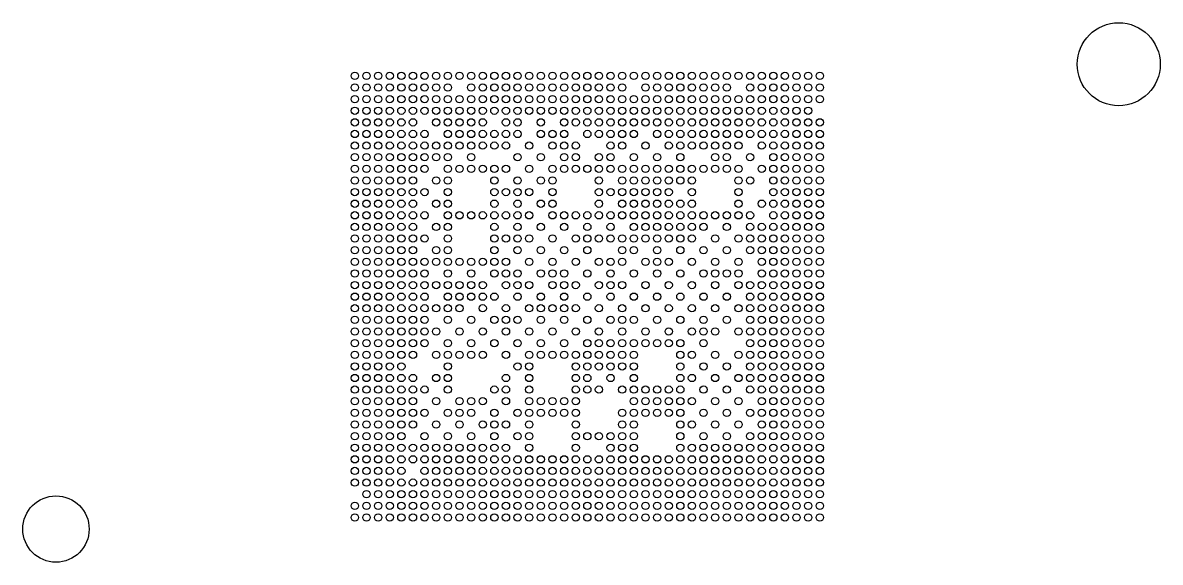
# Model space of a CAD drawing. Header units: millimetres. Extents: x 387 to 496, y 93 to 109.
# Drawn here: x 386.63 to 420.88, y 92.82 to 109.07 of the extents above; entities that cross this region are included whole.
import ezdxf

# ---------------------------------------------------------------- set-up
doc = ezdxf.new("R2010")
doc.units = ezdxf.units.MM

msp = doc.modelspace()

# ---------------------------------------------------------------- linework, layer by layer
for centre, radius in [((419.628, 107.824), 1.25), ((396.628, 107.474), 0.11), ((396.978, 107.474), 0.11), ((397.328, 107.474), 0.11), ((397.678, 107.474), 0.11), ((398.028, 107.474), 0.11), ((398.378, 107.474), 0.11), ((398.728, 107.474), 0.11), ((399.078, 107.474), 0.11), ((399.428, 107.474), 0.11), ((399.778, 107.474), 0.11), ((400.128, 107.474), 0.11), ((400.478, 107.474), 0.11), ((400.828, 107.474), 0.11), ((401.178, 107.474), 0.11), ((401.528, 107.474), 0.11), ((401.878, 107.474), 0.11), ((402.228, 107.474), 0.11), ((402.578, 107.474), 0.11), ((402.928, 107.474), 0.11), ((403.278, 107.474), 0.11), ((403.628, 107.474), 0.11), ((403.978, 107.474), 0.11), ((404.328, 107.474), 0.11), ((404.678, 107.474), 0.11), ((405.028, 107.474), 0.11), ((405.378, 107.474), 0.11), ((405.728, 107.474), 0.11), ((406.078, 107.474), 0.11), ((406.428, 107.474), 0.11), ((406.778, 107.474), 0.11), ((407.128, 107.474), 0.11), ((407.478, 107.474), 0.11), ((407.828, 107.474), 0.11), ((408.178, 107.474), 0.11), ((408.528, 107.474), 0.11), ((408.878, 107.474), 0.11), ((409.228, 107.474), 0.11), ((409.578, 107.474), 0.11), ((409.928, 107.474), 0.11), ((410.278, 107.474), 0.11), ((410.628, 107.474), 0.11), ((396.628, 107.124), 0.11), ((396.978, 107.124), 0.11), ((397.328, 107.124), 0.11), ((397.678, 107.124), 0.11), ((398.028, 107.124), 0.11), ((398.378, 107.124), 0.11), ((398.728, 107.124), 0.11), ((399.078, 107.124), 0.11), ((399.428, 107.124), 0.11), ((400.128, 107.124), 0.11), ((400.478, 107.124), 0.11), ((400.828, 107.124), 0.11), ((401.178, 107.124), 0.11), ((401.528, 107.124), 0.11), ((401.878, 107.124), 0.11), ((402.228, 107.124), 0.11), ((402.578, 107.124), 0.11), ((402.928, 107.124), 0.11), ((403.278, 107.124), 0.11), ((403.628, 107.124), 0.11), ((403.978, 107.124), 0.11), ((404.328, 107.124), 0.11), ((404.678, 107.124), 0.11), ((405.378, 107.124), 0.11), ((405.728, 107.124), 0.11), ((406.078, 107.124), 0.11), ((406.428, 107.124), 0.11), ((406.778, 107.124), 0.11), ((407.128, 107.124), 0.11), ((407.478, 107.124), 0.11), ((407.828, 107.124), 0.11), ((408.528, 107.124), 0.11), ((408.878, 107.124), 0.11), ((409.228, 107.124), 0.11), ((409.578, 107.124), 0.11), ((409.928, 107.124), 0.11), ((410.278, 107.124), 0.11), ((410.628, 107.124), 0.11), ((396.628, 106.774), 0.11), ((396.978, 106.774), 0.11), ((397.328, 106.774), 0.11), ((397.678, 106.774), 0.11), ((398.028, 106.774), 0.11), ((398.378, 106.774), 0.11), ((398.728, 106.774), 0.11), ((399.078, 106.774), 0.11), ((399.428, 106.774), 0.11), ((399.778, 106.774), 0.11), ((400.128, 106.774), 0.11), ((400.478, 106.774), 0.11), ((400.828, 106.774), 0.11), ((401.178, 106.774), 0.11), ((401.528, 106.774), 0.11), ((401.878, 106.774), 0.11), ((402.228, 106.774), 0.11), ((402.578, 106.774), 0.11), ((402.928, 106.774), 0.11), ((403.278, 106.774), 0.11), ((403.628, 106.774), 0.11), ((403.978, 106.774), 0.11), ((404.328, 106.774), 0.11), ((404.678, 106.774), 0.11), ((405.028, 106.774), 0.11), ((405.378, 106.774), 0.11), ((405.728, 106.774), 0.11), ((406.078, 106.774), 0.11), ((406.428, 106.774), 0.11), ((406.778, 106.774), 0.11), ((407.128, 106.774), 0.11), ((407.478, 106.774), 0.11), ((407.828, 106.774), 0.11), ((408.178, 106.774), 0.11), ((408.528, 106.774), 0.11), ((408.878, 106.774), 0.11), ((409.228, 106.774), 0.11), ((409.578, 106.774), 0.11), ((409.928, 106.774), 0.11), ((410.278, 106.774), 0.11), ((410.628, 106.774), 0.11), ((396.628, 106.424), 0.11), ((396.978, 106.424), 0.11), ((397.328, 106.424), 0.11), ((397.678, 106.424), 0.11), ((398.028, 106.424), 0.11), ((398.378, 106.424), 0.11), ((398.728, 106.424), 0.11), ((399.078, 106.424), 0.11), ((399.428, 106.424), 0.11), ((399.778, 106.424), 0.11), ((400.128, 106.424), 0.11), ((400.478, 106.424), 0.11), ((400.828, 106.424), 0.11), ((401.178, 106.424), 0.11), ((401.528, 106.424), 0.11), ((401.878, 106.424), 0.11), ((402.228, 106.424), 0.11), ((402.578, 106.424), 0.11), ((402.928, 106.424), 0.11), ((403.278, 106.424), 0.11), ((403.628, 106.424), 0.11), ((403.978, 106.424), 0.11), ((404.328, 106.424), 0.11), ((404.678, 106.424), 0.11), ((405.028, 106.424), 0.11), ((405.378, 106.424), 0.11), ((405.728, 106.424), 0.11), ((406.078, 106.424), 0.11), ((406.428, 106.424), 0.11), ((406.778, 106.424), 0.11), ((407.128, 106.424), 0.11), ((407.478, 106.424), 0.11), ((407.828, 106.424), 0.11), ((408.178, 106.424), 0.11), ((408.528, 106.424), 0.11), ((408.878, 106.424), 0.11), ((409.228, 106.424), 0.11), ((409.578, 106.424), 0.11), ((409.928, 106.424), 0.11), ((410.278, 106.424), 0.11), ((396.628, 106.074), 0.11), ((396.978, 106.074), 0.11), ((397.328, 106.074), 0.11), ((397.678, 106.074), 0.11), ((398.028, 106.074), 0.11), ((398.378, 106.074), 0.11), ((399.078, 106.074), 0.11), ((399.428, 106.074), 0.11), ((399.778, 106.074), 0.11), ((400.128, 106.074), 0.11), ((400.478, 106.074), 0.11), ((401.178, 106.074), 0.11), ((401.528, 106.074), 0.11), ((402.228, 106.074), 0.11), ((402.928, 106.074), 0.11), ((403.278, 106.074), 0.11), ((403.628, 106.074), 0.11), ((403.978, 106.074), 0.11), ((404.328, 106.074), 0.11), ((404.678, 106.074), 0.11), ((405.028, 106.074), 0.11), ((405.378, 106.074), 0.11), ((405.728, 106.074), 0.11), ((406.078, 106.074), 0.11), ((406.428, 106.074), 0.11), ((406.778, 106.074), 0.11), ((407.128, 106.074), 0.11), ((407.478, 106.074), 0.11), ((407.828, 106.074), 0.11), ((408.178, 106.074), 0.11), ((408.528, 106.074), 0.11), ((408.878, 106.074), 0.11), ((409.228, 106.074), 0.11), ((409.578, 106.074), 0.11), ((409.928, 106.074), 0.11), ((410.278, 106.074), 0.11), ((410.628, 106.074), 0.11), ((396.628, 105.724), 0.11), ((396.978, 105.724), 0.11), ((397.328, 105.724), 0.11), ((397.678, 105.724), 0.11), ((398.028, 105.724), 0.11), ((398.378, 105.724), 0.11), ((398.728, 105.724), 0.11), ((399.428, 105.724), 0.11), ((399.778, 105.724), 0.11), ((400.128, 105.724), 0.11), ((400.478, 105.724), 0.11), ((400.828, 105.724), 0.11), ((401.178, 105.724), 0.11), ((401.528, 105.724), 0.11), ((402.228, 105.724), 0.11), ((402.578, 105.724), 0.11), ((402.928, 105.724), 0.11), ((403.628, 105.724), 0.11), ((403.978, 105.724), 0.11), ((404.328, 105.724), 0.11), ((404.678, 105.724), 0.11), ((405.028, 105.724), 0.11), ((405.728, 105.724), 0.11), ((406.078, 105.724), 0.11), ((406.428, 105.724), 0.11), ((406.778, 105.724), 0.11), ((407.128, 105.724), 0.11), ((407.478, 105.724), 0.11), ((407.828, 105.724), 0.11), ((408.178, 105.724), 0.11), ((408.528, 105.724), 0.11), ((408.878, 105.724), 0.11), ((409.228, 105.724), 0.11), ((409.578, 105.724), 0.11), ((409.928, 105.724), 0.11), ((410.278, 105.724), 0.11), ((410.628, 105.724), 0.11), ((396.628, 105.374), 0.11), ((396.978, 105.374), 0.11), ((397.328, 105.374), 0.11), ((397.678, 105.374), 0.11), ((398.028, 105.374), 0.11), ((398.378, 105.374), 0.11), ((398.728, 105.374), 0.11), ((399.078, 105.374), 0.11), ((399.428, 105.374), 0.11), ((399.778, 105.374), 0.11), ((400.128, 105.374), 0.11), ((400.478, 105.374), 0.11), ((400.828, 105.374), 0.11), ((401.178, 105.374), 0.11), ((401.878, 105.374), 0.11), ((402.578, 105.374), 0.11), ((402.928, 105.374), 0.11), ((403.278, 105.374), 0.11), ((404.328, 105.374), 0.11), ((404.678, 105.374), 0.11), ((405.378, 105.374), 0.11), ((406.078, 105.374), 0.11), ((406.428, 105.374), 0.11), ((406.778, 105.374), 0.11), ((407.128, 105.374), 0.11), ((407.478, 105.374), 0.11), ((407.828, 105.374), 0.11), ((408.178, 105.374), 0.11), ((408.878, 105.374), 0.11), ((409.228, 105.374), 0.11), ((409.578, 105.374), 0.11), ((409.928, 105.374), 0.11), ((410.278, 105.374), 0.11), ((410.628, 105.374), 0.11), ((396.628, 105.024), 0.11), ((396.978, 105.024), 0.11), ((397.328, 105.024), 0.11), ((397.678, 105.024), 0.11), ((398.028, 105.024), 0.11), ((398.378, 105.024), 0.11), ((398.728, 105.024), 0.11), ((399.078, 105.024), 0.11), ((399.428, 105.024), 0.11), ((400.128, 105.024), 0.11), ((401.528, 105.024), 0.11), ((402.228, 105.024), 0.11), ((402.928, 105.024), 0.11), ((403.278, 105.024), 0.11), ((403.978, 105.024), 0.11), ((404.328, 105.024), 0.11), ((405.028, 105.024), 0.11), ((405.728, 105.024), 0.11), ((406.428, 105.024), 0.11), ((407.478, 105.024), 0.11), ((407.828, 105.024), 0.11), ((408.528, 105.024), 0.11), ((409.228, 105.024), 0.11), ((409.578, 105.024), 0.11), ((409.928, 105.024), 0.11), ((410.278, 105.024), 0.11), ((410.628, 105.024), 0.11), ((396.628, 104.674), 0.11), ((396.978, 104.674), 0.11), ((397.328, 104.674), 0.11), ((397.678, 104.674), 0.11), ((398.028, 104.674), 0.11), ((398.378, 104.674), 0.11), ((398.728, 104.674), 0.11), ((399.428, 104.674), 0.11), ((399.778, 104.674), 0.11), ((400.128, 104.674), 0.11), ((400.478, 104.674), 0.11), ((400.828, 104.674), 0.11), ((401.178, 104.674), 0.11), ((401.878, 104.674), 0.11), ((402.578, 104.674), 0.11), ((402.928, 104.674), 0.11), ((403.278, 104.674), 0.11), ((403.628, 104.674), 0.11), ((403.978, 104.674), 0.11), ((404.328, 104.674), 0.11), ((404.678, 104.674), 0.11), ((405.028, 104.674), 0.11), ((405.378, 104.674), 0.11), ((405.728, 104.674), 0.11), ((406.078, 104.674), 0.11), ((406.428, 104.674), 0.11), ((406.778, 104.674), 0.11), ((407.128, 104.674), 0.11), ((407.478, 104.674), 0.11), ((407.828, 104.674), 0.11), ((408.178, 104.674), 0.11), ((408.878, 104.674), 0.11), ((409.228, 104.674), 0.11), ((409.578, 104.674), 0.11), ((409.928, 104.674), 0.11), ((410.278, 104.674), 0.11), ((410.628, 104.674), 0.11), ((396.628, 104.324), 0.11), ((396.978, 104.324), 0.11), ((397.328, 104.324), 0.11), ((397.678, 104.324), 0.11), ((398.028, 104.324), 0.11), ((398.378, 104.324), 0.11), ((399.078, 104.324), 0.11), ((399.428, 104.324), 0.11), ((400.828, 104.324), 0.11), ((401.528, 104.324), 0.11), ((402.228, 104.324), 0.11), ((402.578, 104.324), 0.11), ((403.978, 104.324), 0.11), ((404.678, 104.324), 0.11), ((405.028, 104.324), 0.11), ((405.378, 104.324), 0.11), ((405.728, 104.324), 0.11), ((406.078, 104.324), 0.11), ((406.428, 104.324), 0.11), ((406.778, 104.324), 0.11), ((408.178, 104.324), 0.11), ((408.528, 104.324), 0.11), ((409.228, 104.324), 0.11), ((409.578, 104.324), 0.11), ((409.928, 104.324), 0.11), ((410.278, 104.324), 0.11), ((410.628, 104.324), 0.11), ((396.628, 103.974), 0.11), ((396.978, 103.974), 0.11), ((397.328, 103.974), 0.11), ((397.678, 103.974), 0.11), ((398.028, 103.974), 0.11), ((398.378, 103.974), 0.11), ((398.728, 103.974), 0.11), ((399.428, 103.974), 0.11), ((400.828, 103.974), 0.11), ((401.178, 103.974), 0.11), ((401.528, 103.974), 0.11), ((401.878, 103.974), 0.11), ((402.578, 103.974), 0.11), ((403.978, 103.974), 0.11), ((404.328, 103.974), 0.11), ((404.678, 103.974), 0.11), ((405.028, 103.974), 0.11), ((405.378, 103.974), 0.11), ((405.728, 103.974), 0.11), ((406.078, 103.974), 0.11), ((406.778, 103.974), 0.11), ((408.178, 103.974), 0.11), ((409.228, 103.974), 0.11), ((409.578, 103.974), 0.11), ((409.928, 103.974), 0.11), ((410.278, 103.974), 0.11), ((410.628, 103.974), 0.11), ((396.628, 103.624), 0.11), ((396.978, 103.624), 0.11), ((397.328, 103.624), 0.11), ((397.678, 103.624), 0.11), ((398.028, 103.624), 0.11), ((398.378, 103.624), 0.11), ((399.078, 103.624), 0.11), ((399.428, 103.624), 0.11), ((400.828, 103.624), 0.11), ((401.528, 103.624), 0.11), ((402.228, 103.624), 0.11), ((402.578, 103.624), 0.11), ((403.978, 103.624), 0.11), ((404.678, 103.624), 0.11), ((405.028, 103.624), 0.11), ((405.378, 103.624), 0.11), ((405.728, 103.624), 0.11), ((406.078, 103.624), 0.11), ((406.428, 103.624), 0.11), ((406.778, 103.624), 0.11), ((408.178, 103.624), 0.11), ((408.878, 103.624), 0.11), ((409.228, 103.624), 0.11), ((409.578, 103.624), 0.11), ((409.928, 103.624), 0.11), ((410.278, 103.624), 0.11), ((410.628, 103.624), 0.11), ((396.628, 103.274), 0.11), ((396.978, 103.274), 0.11), ((397.328, 103.274), 0.11), ((397.678, 103.274), 0.11), ((398.028, 103.274), 0.11), ((398.378, 103.274), 0.11), ((398.728, 103.274), 0.11), ((399.428, 103.274), 0.11), ((399.778, 103.274), 0.11), ((400.128, 103.274), 0.11), ((400.478, 103.274), 0.11), ((400.828, 103.274), 0.11), ((401.178, 103.274), 0.11), ((401.528, 103.274), 0.11), ((401.878, 103.274), 0.11), ((402.578, 103.274), 0.11), ((402.928, 103.274), 0.11), ((403.278, 103.274), 0.11), ((403.628, 103.274), 0.11), ((403.978, 103.274), 0.11), ((404.328, 103.274), 0.11), ((404.678, 103.274), 0.11), ((405.028, 103.274), 0.11), ((405.378, 103.274), 0.11), ((405.728, 103.274), 0.11), ((406.078, 103.274), 0.11), ((406.428, 103.274), 0.11), ((406.778, 103.274), 0.11), ((407.128, 103.274), 0.11), ((407.478, 103.274), 0.11), ((407.828, 103.274), 0.11), ((408.178, 103.274), 0.11), ((408.528, 103.274), 0.11), ((409.228, 103.274), 0.11), ((409.578, 103.274), 0.11), ((409.928, 103.274), 0.11), ((410.278, 103.274), 0.11), ((410.628, 103.274), 0.11), ((396.628, 102.924), 0.11), ((396.978, 102.924), 0.11), ((397.328, 102.924), 0.11), ((397.678, 102.924), 0.11), ((398.028, 102.924), 0.11), ((398.378, 102.924), 0.11), ((399.078, 102.924), 0.11), ((399.428, 102.924), 0.11), ((400.828, 102.924), 0.11), ((401.528, 102.924), 0.11), ((402.228, 102.924), 0.11), ((402.928, 102.924), 0.11), ((403.628, 102.924), 0.11), ((404.328, 102.924), 0.11), ((405.028, 102.924), 0.11), ((405.378, 102.924), 0.11), ((405.728, 102.924), 0.11), ((406.078, 102.924), 0.11), ((406.428, 102.924), 0.11), ((406.778, 102.924), 0.11), ((407.128, 102.924), 0.11), ((407.828, 102.924), 0.11), ((408.528, 102.924), 0.11), ((408.878, 102.924), 0.11), ((409.228, 102.924), 0.11), ((409.578, 102.924), 0.11), ((409.928, 102.924), 0.11), ((410.278, 102.924), 0.11), ((410.628, 102.924), 0.11), ((396.628, 102.574), 0.11), ((396.978, 102.574), 0.11), ((397.328, 102.574), 0.11), ((397.678, 102.574), 0.11), ((398.028, 102.574), 0.11), ((398.378, 102.574), 0.11), ((398.728, 102.574), 0.11), ((399.428, 102.574), 0.11), ((400.828, 102.574), 0.11), ((401.178, 102.574), 0.11), ((401.528, 102.574), 0.11), ((401.878, 102.574), 0.11), ((402.578, 102.574), 0.11), ((403.278, 102.574), 0.11), ((403.628, 102.574), 0.11), ((403.978, 102.574), 0.11), ((404.328, 102.574), 0.11), ((404.678, 102.574), 0.11), ((405.028, 102.574), 0.11), ((405.378, 102.574), 0.11), ((405.728, 102.574), 0.11), ((406.078, 102.574), 0.11), ((406.428, 102.574), 0.11), ((406.778, 102.574), 0.11), ((407.478, 102.574), 0.11), ((408.178, 102.574), 0.11), ((408.528, 102.574), 0.11), ((408.878, 102.574), 0.11), ((409.228, 102.574), 0.11), ((409.578, 102.574), 0.11), ((409.928, 102.574), 0.11), ((410.278, 102.574), 0.11), ((410.628, 102.574), 0.11), ((396.628, 102.224), 0.11), ((396.978, 102.224), 0.11), ((397.328, 102.224), 0.11), ((397.678, 102.224), 0.11), ((398.028, 102.224), 0.11), ((398.378, 102.224), 0.11), ((399.078, 102.224), 0.11), ((399.428, 102.224), 0.11), ((400.828, 102.224), 0.11), ((401.528, 102.224), 0.11), ((402.228, 102.224), 0.11), ((402.928, 102.224), 0.11), ((403.628, 102.224), 0.11), ((404.678, 102.224), 0.11), ((405.028, 102.224), 0.11), ((405.728, 102.224), 0.11), ((406.428, 102.224), 0.11), ((407.128, 102.224), 0.11), ((407.828, 102.224), 0.11), ((408.528, 102.224), 0.11), ((408.878, 102.224), 0.11), ((409.228, 102.224), 0.11), ((409.578, 102.224), 0.11), ((409.928, 102.224), 0.11), ((410.278, 102.224), 0.11), ((410.628, 102.224), 0.11), ((396.628, 101.874), 0.11), ((396.978, 101.874), 0.11), ((397.328, 101.874), 0.11), ((397.678, 101.874), 0.11), ((398.028, 101.874), 0.11), ((398.378, 101.874), 0.11), ((398.728, 101.874), 0.11), ((399.078, 101.874), 0.11), ((399.428, 101.874), 0.11), ((399.778, 101.874), 0.11), ((400.128, 101.874), 0.11), ((400.478, 101.874), 0.11), ((400.828, 101.874), 0.11), ((401.178, 101.874), 0.11), ((401.878, 101.874), 0.11), ((402.578, 101.874), 0.11), ((403.278, 101.874), 0.11), ((403.978, 101.874), 0.11), ((404.328, 101.874), 0.11), ((404.678, 101.874), 0.11), ((405.378, 101.874), 0.11), ((405.728, 101.874), 0.11), ((406.078, 101.874), 0.11), ((406.778, 101.874), 0.11), ((407.478, 101.874), 0.11), ((408.178, 101.874), 0.11), ((408.878, 101.874), 0.11), ((409.228, 101.874), 0.11), ((409.578, 101.874), 0.11), ((409.928, 101.874), 0.11), ((410.278, 101.874), 0.11), ((410.628, 101.874), 0.11), ((396.628, 101.524), 0.11), ((396.978, 101.524), 0.11), ((397.328, 101.524), 0.11), ((397.678, 101.524), 0.11), ((398.028, 101.524), 0.11), ((398.378, 101.524), 0.11), ((398.728, 101.524), 0.11), ((399.428, 101.524), 0.11), ((400.128, 101.524), 0.11), ((400.828, 101.524), 0.11), ((401.178, 101.524), 0.11), ((401.528, 101.524), 0.11), ((402.228, 101.524), 0.11), ((402.578, 101.524), 0.11), ((402.928, 101.524), 0.11), ((403.628, 101.524), 0.11), ((404.328, 101.524), 0.11), ((405.028, 101.524), 0.11), ((405.728, 101.524), 0.11), ((406.428, 101.524), 0.11), ((407.128, 101.524), 0.11), ((407.478, 101.524), 0.11), ((407.828, 101.524), 0.11), ((408.178, 101.524), 0.11), ((408.878, 101.524), 0.11), ((409.228, 101.524), 0.11), ((409.578, 101.524), 0.11), ((409.928, 101.524), 0.11), ((410.278, 101.524), 0.11), ((410.628, 101.524), 0.11), ((396.628, 101.174), 0.11), ((396.978, 101.174), 0.11), ((397.328, 101.174), 0.11), ((397.678, 101.174), 0.11), ((398.028, 101.174), 0.11), ((398.378, 101.174), 0.11), ((398.728, 101.174), 0.11), ((399.078, 101.174), 0.11), ((399.428, 101.174), 0.11), ((399.778, 101.174), 0.11), ((400.128, 101.174), 0.11), ((400.478, 101.174), 0.11), ((401.178, 101.174), 0.11), ((401.528, 101.174), 0.11), ((401.878, 101.174), 0.11), ((402.578, 101.174), 0.11), ((402.928, 101.174), 0.11), ((403.278, 101.174), 0.11), ((403.978, 101.174), 0.11), ((404.328, 101.174), 0.11), ((404.678, 101.174), 0.11), ((405.378, 101.174), 0.11), ((406.078, 101.174), 0.11), ((406.778, 101.174), 0.11), ((407.478, 101.174), 0.11), ((408.178, 101.174), 0.11), ((408.528, 101.174), 0.11), ((408.878, 101.174), 0.11), ((409.228, 101.174), 0.11), ((409.578, 101.174), 0.11), ((409.928, 101.174), 0.11), ((410.278, 101.174), 0.11), ((410.628, 101.174), 0.11), ((396.628, 100.824), 0.11), ((396.978, 100.824), 0.11), ((397.328, 100.824), 0.11), ((397.678, 100.824), 0.11), ((398.028, 100.824), 0.11), ((398.378, 100.824), 0.11), ((398.728, 100.824), 0.11), ((399.428, 100.824), 0.11), ((399.778, 100.824), 0.11), ((400.128, 100.824), 0.11), ((400.478, 100.824), 0.11), ((400.828, 100.824), 0.11), ((401.528, 100.824), 0.11), ((402.228, 100.824), 0.11), ((402.928, 100.824), 0.11), ((403.628, 100.824), 0.11), ((404.328, 100.824), 0.11), ((405.028, 100.824), 0.11), ((405.728, 100.824), 0.11), ((406.428, 100.824), 0.11), ((407.128, 100.824), 0.11), ((407.828, 100.824), 0.11), ((408.528, 100.824), 0.11), ((408.878, 100.824), 0.11), ((409.228, 100.824), 0.11), ((409.578, 100.824), 0.11), ((409.928, 100.824), 0.11), ((410.278, 100.824), 0.11), ((410.628, 100.824), 0.11), ((396.628, 100.474), 0.11), ((396.978, 100.474), 0.11), ((397.328, 100.474), 0.11), ((397.678, 100.474), 0.11), ((398.028, 100.474), 0.11), ((398.378, 100.474), 0.11), ((398.728, 100.474), 0.11), ((399.078, 100.474), 0.11), ((399.428, 100.474), 0.11), ((399.778, 100.474), 0.11), ((400.478, 100.474), 0.11), ((401.178, 100.474), 0.11), ((401.878, 100.474), 0.11), ((402.228, 100.474), 0.11), ((402.578, 100.474), 0.11), ((402.928, 100.474), 0.11), ((403.278, 100.474), 0.11), ((403.978, 100.474), 0.11), ((404.678, 100.474), 0.11), ((405.378, 100.474), 0.11), ((406.078, 100.474), 0.11), ((406.778, 100.474), 0.11), ((407.478, 100.474), 0.11), ((408.178, 100.474), 0.11), ((408.528, 100.474), 0.11), ((408.878, 100.474), 0.11), ((409.228, 100.474), 0.11), ((409.578, 100.474), 0.11), ((409.928, 100.474), 0.11), ((410.278, 100.474), 0.11), ((410.628, 100.474), 0.11), ((396.628, 100.124), 0.11), ((396.978, 100.124), 0.11), ((397.328, 100.124), 0.11), ((397.678, 100.124), 0.11), ((398.028, 100.124), 0.11), ((398.378, 100.124), 0.11), ((398.728, 100.124), 0.11), ((399.428, 100.124), 0.11), ((400.128, 100.124), 0.11), ((400.828, 100.124), 0.11), ((401.178, 100.124), 0.11), ((401.528, 100.124), 0.11), ((402.228, 100.124), 0.11), ((402.928, 100.124), 0.11), ((403.628, 100.124), 0.11), ((404.328, 100.124), 0.11), ((404.678, 100.124), 0.11), ((405.028, 100.124), 0.11), ((405.728, 100.124), 0.11), ((406.428, 100.124), 0.11), ((407.128, 100.124), 0.11), ((407.828, 100.124), 0.11), ((408.528, 100.124), 0.11), ((408.878, 100.124), 0.11), ((409.228, 100.124), 0.11), ((409.578, 100.124), 0.11), ((409.928, 100.124), 0.11), ((410.278, 100.124), 0.11), ((410.628, 100.124), 0.11), ((396.628, 99.774), 0.11), ((396.978, 99.774), 0.11), ((397.328, 99.774), 0.11), ((397.678, 99.774), 0.11), ((398.028, 99.774), 0.11), ((398.378, 99.774), 0.11), ((398.728, 99.774), 0.11), ((399.078, 99.774), 0.11), ((399.778, 99.774), 0.11), ((400.478, 99.774), 0.11), ((401.178, 99.774), 0.11), ((401.878, 99.774), 0.11), ((402.578, 99.774), 0.11), ((403.278, 99.774), 0.11), ((403.978, 99.774), 0.11), ((404.678, 99.774), 0.11), ((405.378, 99.774), 0.11), ((406.078, 99.774), 0.11), ((406.778, 99.774), 0.11), ((407.128, 99.774), 0.11), ((407.478, 99.774), 0.11), ((408.178, 99.774), 0.11), ((408.528, 99.774), 0.11), ((408.878, 99.774), 0.11), ((409.228, 99.774), 0.11), ((409.578, 99.774), 0.11), ((409.928, 99.774), 0.11), ((410.278, 99.774), 0.11), ((410.628, 99.774), 0.11), ((396.628, 99.424), 0.11), ((396.978, 99.424), 0.11), ((397.328, 99.424), 0.11), ((397.678, 99.424), 0.11), ((398.028, 99.424), 0.11), ((398.378, 99.424), 0.11), ((398.728, 99.424), 0.11), ((399.428, 99.424), 0.11), ((400.128, 99.424), 0.11), ((400.828, 99.424), 0.11), ((401.528, 99.424), 0.11), ((402.228, 99.424), 0.11), ((402.928, 99.424), 0.11), ((403.628, 99.424), 0.11), ((403.978, 99.424), 0.11), ((404.328, 99.424), 0.11), ((404.678, 99.424), 0.11), ((405.028, 99.424), 0.11), ((405.378, 99.424), 0.11), ((405.728, 99.424), 0.11), ((406.078, 99.424), 0.11), ((406.428, 99.424), 0.11), ((407.128, 99.424), 0.11), ((408.528, 99.424), 0.11), ((408.878, 99.424), 0.11), ((409.228, 99.424), 0.11), ((409.578, 99.424), 0.11), ((409.928, 99.424), 0.11), ((410.278, 99.424), 0.11), ((410.628, 99.424), 0.11), ((396.628, 99.074), 0.11), ((396.978, 99.074), 0.11), ((397.328, 99.074), 0.11), ((397.678, 99.074), 0.11), ((398.028, 99.074), 0.11), ((398.378, 99.074), 0.11), ((399.078, 99.074), 0.11), ((399.428, 99.074), 0.11), ((399.778, 99.074), 0.11), ((400.128, 99.074), 0.11), ((400.478, 99.074), 0.11), ((401.178, 99.074), 0.11), ((401.878, 99.074), 0.11), ((402.228, 99.074), 0.11), ((402.578, 99.074), 0.11), ((402.928, 99.074), 0.11), ((403.278, 99.074), 0.11), ((403.628, 99.074), 0.11), ((403.978, 99.074), 0.11), ((404.328, 99.074), 0.11), ((404.678, 99.074), 0.11), ((405.028, 99.074), 0.11), ((406.428, 99.074), 0.11), ((406.778, 99.074), 0.11), ((407.478, 99.074), 0.11), ((408.178, 99.074), 0.11), ((408.528, 99.074), 0.11), ((408.878, 99.074), 0.11), ((409.228, 99.074), 0.11), ((409.578, 99.074), 0.11), ((409.928, 99.074), 0.11), ((410.278, 99.074), 0.11), ((410.628, 99.074), 0.11), ((396.628, 98.724), 0.11), ((396.978, 98.724), 0.11), ((397.328, 98.724), 0.11), ((397.678, 98.724), 0.11), ((398.028, 98.724), 0.11), ((399.428, 98.724), 0.11), ((401.528, 98.724), 0.11), ((401.878, 98.724), 0.11), ((403.278, 98.724), 0.11), ((403.628, 98.724), 0.11), ((403.978, 98.724), 0.11), ((404.328, 98.724), 0.11), ((404.678, 98.724), 0.11), ((405.028, 98.724), 0.11), ((406.428, 98.724), 0.11), ((407.128, 98.724), 0.11), ((407.828, 98.724), 0.11), ((408.528, 98.724), 0.11), ((408.878, 98.724), 0.11), ((409.228, 98.724), 0.11), ((409.578, 98.724), 0.11), ((409.928, 98.724), 0.11), ((410.278, 98.724), 0.11), ((410.628, 98.724), 0.11), ((396.628, 98.374), 0.11), ((396.978, 98.374), 0.11), ((397.328, 98.374), 0.11), ((397.678, 98.374), 0.11), ((398.028, 98.374), 0.11), ((398.378, 98.374), 0.11), ((399.078, 98.374), 0.11), ((399.428, 98.374), 0.11), ((401.178, 98.374), 0.11), ((401.878, 98.374), 0.11), ((403.278, 98.374), 0.11), ((403.628, 98.374), 0.11), ((404.328, 98.374), 0.11), ((405.028, 98.374), 0.11), ((406.428, 98.374), 0.11), ((406.778, 98.374), 0.11), ((407.478, 98.374), 0.11), ((408.178, 98.374), 0.11), ((408.528, 98.374), 0.11), ((408.878, 98.374), 0.11), ((409.228, 98.374), 0.11), ((409.578, 98.374), 0.11), ((409.928, 98.374), 0.11), ((410.278, 98.374), 0.11), ((410.628, 98.374), 0.11), ((396.628, 98.024), 0.11), ((396.978, 98.024), 0.11), ((397.328, 98.024), 0.11), ((397.678, 98.024), 0.11), ((398.028, 98.024), 0.11), ((398.378, 98.024), 0.11), ((398.728, 98.024), 0.11), ((399.428, 98.024), 0.11), ((400.828, 98.024), 0.11), ((401.178, 98.024), 0.11), ((401.878, 98.024), 0.11), ((403.278, 98.024), 0.11), ((403.628, 98.024), 0.11), ((403.978, 98.024), 0.11), ((404.678, 98.024), 0.11), ((405.028, 98.024), 0.11), ((405.378, 98.024), 0.11), ((405.728, 98.024), 0.11), ((406.078, 98.024), 0.11), ((406.428, 98.024), 0.11), ((407.128, 98.024), 0.11), ((407.828, 98.024), 0.11), ((408.528, 98.024), 0.11), ((408.878, 98.024), 0.11), ((409.228, 98.024), 0.11), ((409.578, 98.024), 0.11), ((409.928, 98.024), 0.11), ((410.278, 98.024), 0.11), ((410.628, 98.024), 0.11), ((396.628, 97.674), 0.11), ((396.978, 97.674), 0.11), ((397.328, 97.674), 0.11), ((397.678, 97.674), 0.11), ((398.028, 97.674), 0.11), ((398.378, 97.674), 0.11), ((399.078, 97.674), 0.11), ((399.778, 97.674), 0.11), ((400.128, 97.674), 0.11), ((400.478, 97.674), 0.11), ((401.178, 97.674), 0.11), ((401.878, 97.674), 0.11), ((402.228, 97.674), 0.11), ((402.578, 97.674), 0.11), ((402.928, 97.674), 0.11), ((403.278, 97.674), 0.11), ((405.028, 97.674), 0.11), ((405.378, 97.674), 0.11), ((405.728, 97.674), 0.11), ((406.078, 97.674), 0.11), ((406.428, 97.674), 0.11), ((406.778, 97.674), 0.11), ((407.478, 97.674), 0.11), ((408.178, 97.674), 0.11), ((408.878, 97.674), 0.11), ((409.228, 97.674), 0.11), ((409.578, 97.674), 0.11), ((409.928, 97.674), 0.11), ((410.278, 97.674), 0.11), ((410.628, 97.674), 0.11), ((396.628, 97.324), 0.11), ((396.978, 97.324), 0.11), ((397.328, 97.324), 0.11), ((397.678, 97.324), 0.11), ((398.028, 97.324), 0.11), ((398.378, 97.324), 0.11), ((398.728, 97.324), 0.11), ((399.428, 97.324), 0.11), ((399.778, 97.324), 0.11), ((400.128, 97.324), 0.11), ((400.828, 97.324), 0.11), ((401.528, 97.324), 0.11), ((401.878, 97.324), 0.11), ((402.228, 97.324), 0.11), ((402.578, 97.324), 0.11), ((402.928, 97.324), 0.11), ((403.278, 97.324), 0.11), ((404.678, 97.324), 0.11), ((405.028, 97.324), 0.11), ((405.378, 97.324), 0.11), ((405.728, 97.324), 0.11), ((406.078, 97.324), 0.11), ((406.428, 97.324), 0.11), ((407.128, 97.324), 0.11), ((407.828, 97.324), 0.11), ((408.528, 97.324), 0.11), ((408.878, 97.324), 0.11), ((409.228, 97.324), 0.11), ((409.578, 97.324), 0.11), ((409.928, 97.324), 0.11), ((410.278, 97.324), 0.11), ((410.628, 97.324), 0.11), ((396.628, 96.974), 0.11), ((396.978, 96.974), 0.11), ((397.328, 96.974), 0.11), ((397.678, 96.974), 0.11), ((398.028, 96.974), 0.11), ((398.378, 96.974), 0.11), ((399.078, 96.974), 0.11), ((399.778, 96.974), 0.11), ((400.478, 96.974), 0.11), ((400.828, 96.974), 0.11), ((401.178, 96.974), 0.11), ((401.878, 96.974), 0.11), ((403.278, 96.974), 0.11), ((404.678, 96.974), 0.11), ((405.028, 96.974), 0.11), ((406.428, 96.974), 0.11), ((406.778, 96.974), 0.11), ((407.478, 96.974), 0.11), ((408.178, 96.974), 0.11), ((408.878, 96.974), 0.11), ((409.228, 96.974), 0.11), ((409.578, 96.974), 0.11), ((409.928, 96.974), 0.11), ((410.278, 96.974), 0.11), ((410.628, 96.974), 0.11), ((396.628, 96.624), 0.11), ((396.978, 96.624), 0.11), ((397.328, 96.624), 0.11), ((397.678, 96.624), 0.11), ((398.028, 96.624), 0.11), ((398.728, 96.624), 0.11), ((399.428, 96.624), 0.11), ((400.128, 96.624), 0.11), ((400.828, 96.624), 0.11), ((401.528, 96.624), 0.11), ((401.878, 96.624), 0.11), ((403.278, 96.624), 0.11), ((403.628, 96.624), 0.11), ((403.978, 96.624), 0.11), ((404.328, 96.624), 0.11), ((404.678, 96.624), 0.11), ((405.028, 96.624), 0.11), ((406.428, 96.624), 0.11), ((407.128, 96.624), 0.11), ((407.828, 96.624), 0.11), ((408.528, 96.624), 0.11), ((408.878, 96.624), 0.11), ((409.228, 96.624), 0.11), ((409.578, 96.624), 0.11), ((409.928, 96.624), 0.11), ((410.278, 96.624), 0.11), ((410.628, 96.624), 0.11), ((396.628, 96.274), 0.11), ((396.978, 96.274), 0.11), ((397.328, 96.274), 0.11), ((397.678, 96.274), 0.11), ((398.028, 96.274), 0.11), ((398.378, 96.274), 0.11), ((398.728, 96.274), 0.11), ((399.078, 96.274), 0.11), ((399.428, 96.274), 0.11), ((399.778, 96.274), 0.11), ((400.128, 96.274), 0.11), ((400.478, 96.274), 0.11), ((400.828, 96.274), 0.11), ((401.178, 96.274), 0.11), ((401.878, 96.274), 0.11), ((403.278, 96.274), 0.11), ((404.328, 96.274), 0.11), ((404.678, 96.274), 0.11), ((405.028, 96.274), 0.11), ((406.428, 96.274), 0.11), ((406.778, 96.274), 0.11), ((407.128, 96.274), 0.11), ((407.478, 96.274), 0.11), ((407.828, 96.274), 0.11), ((408.178, 96.274), 0.11), ((408.528, 96.274), 0.11), ((408.878, 96.274), 0.11), ((409.228, 96.274), 0.11), ((409.578, 96.274), 0.11), ((409.928, 96.274), 0.11), ((410.278, 96.274), 0.11), ((410.628, 96.274), 0.11), ((396.628, 95.924), 0.11), ((396.978, 95.924), 0.11), ((397.328, 95.924), 0.11), ((397.678, 95.924), 0.11), ((398.028, 95.924), 0.11), ((398.378, 95.924), 0.11), ((398.728, 95.924), 0.11), ((399.078, 95.924), 0.11), ((399.428, 95.924), 0.11), ((399.778, 95.924), 0.11), ((400.128, 95.924), 0.11), ((400.478, 95.924), 0.11), ((400.828, 95.924), 0.11), ((401.178, 95.924), 0.11), ((401.528, 95.924), 0.11), ((401.878, 95.924), 0.11), ((402.228, 95.924), 0.11), ((402.578, 95.924), 0.11), ((402.928, 95.924), 0.11), ((403.278, 95.924), 0.11), ((403.628, 95.924), 0.11), ((403.978, 95.924), 0.11), ((404.328, 95.924), 0.11), ((404.678, 95.924), 0.11), ((405.028, 95.924), 0.11), ((405.378, 95.924), 0.11), ((405.728, 95.924), 0.11), ((406.078, 95.924), 0.11), ((406.428, 95.924), 0.11), ((406.778, 95.924), 0.11), ((407.128, 95.924), 0.11), ((407.478, 95.924), 0.11), ((407.828, 95.924), 0.11), ((408.178, 95.924), 0.11), ((408.528, 95.924), 0.11), ((408.878, 95.924), 0.11), ((409.228, 95.924), 0.11), ((409.578, 95.924), 0.11), ((409.928, 95.924), 0.11), ((410.278, 95.924), 0.11), ((410.628, 95.924), 0.11), ((396.628, 95.574), 0.11), ((396.978, 95.574), 0.11), ((397.328, 95.574), 0.11), ((397.678, 95.574), 0.11), ((398.028, 95.574), 0.11), ((398.728, 95.574), 0.11), ((399.078, 95.574), 0.11), ((399.428, 95.574), 0.11), ((399.778, 95.574), 0.11), ((400.128, 95.574), 0.11), ((400.478, 95.574), 0.11), ((400.828, 95.574), 0.11), ((401.178, 95.574), 0.11), ((401.528, 95.574), 0.11), ((401.878, 95.574), 0.11), ((402.228, 95.574), 0.11), ((402.578, 95.574), 0.11), ((402.928, 95.574), 0.11), ((403.278, 95.574), 0.11), ((403.628, 95.574), 0.11), ((403.978, 95.574), 0.11), ((404.328, 95.574), 0.11), ((404.678, 95.574), 0.11), ((405.028, 95.574), 0.11), ((405.378, 95.574), 0.11), ((405.728, 95.574), 0.11), ((406.078, 95.574), 0.11), ((406.428, 95.574), 0.11), ((406.778, 95.574), 0.11), ((407.128, 95.574), 0.11), ((407.478, 95.574), 0.11), ((407.828, 95.574), 0.11), ((408.178, 95.574), 0.11), ((408.528, 95.574), 0.11), ((408.878, 95.574), 0.11), ((409.228, 95.574), 0.11), ((409.578, 95.574), 0.11), ((409.928, 95.574), 0.11), ((410.278, 95.574), 0.11), ((410.628, 95.574), 0.11), ((396.628, 95.224), 0.11), ((396.978, 95.224), 0.11), ((397.328, 95.224), 0.11), ((397.678, 95.224), 0.11), ((398.028, 95.224), 0.11), ((398.378, 95.224), 0.11), ((398.728, 95.224), 0.11), ((399.078, 95.224), 0.11), ((399.428, 95.224), 0.11), ((399.778, 95.224), 0.11), ((400.128, 95.224), 0.11), ((400.478, 95.224), 0.11), ((400.828, 95.224), 0.11), ((401.178, 95.224), 0.11), ((401.528, 95.224), 0.11), ((401.878, 95.224), 0.11), ((402.228, 95.224), 0.11), ((402.578, 95.224), 0.11), ((402.928, 95.224), 0.11), ((403.278, 95.224), 0.11), ((403.628, 95.224), 0.11), ((403.978, 95.224), 0.11), ((404.328, 95.224), 0.11), ((404.678, 95.224), 0.11), ((405.028, 95.224), 0.11), ((405.378, 95.224), 0.11), ((405.728, 95.224), 0.11), ((406.078, 95.224), 0.11), ((406.428, 95.224), 0.11), ((406.778, 95.224), 0.11), ((407.128, 95.224), 0.11), ((407.478, 95.224), 0.11), ((407.828, 95.224), 0.11), ((408.178, 95.224), 0.11), ((408.528, 95.224), 0.11), ((408.878, 95.224), 0.11), ((409.228, 95.224), 0.11), ((409.578, 95.224), 0.11), ((409.928, 95.224), 0.11), ((410.278, 95.224), 0.11), ((410.628, 95.224), 0.11), ((396.978, 94.874), 0.11), ((397.328, 94.874), 0.11), ((397.678, 94.874), 0.11), ((398.028, 94.874), 0.11), ((398.378, 94.874), 0.11), ((398.728, 94.874), 0.11), ((399.078, 94.874), 0.11), ((399.428, 94.874), 0.11), ((399.778, 94.874), 0.11), ((400.128, 94.874), 0.11), ((400.478, 94.874), 0.11), ((400.828, 94.874), 0.11), ((401.178, 94.874), 0.11), ((401.528, 94.874), 0.11), ((401.878, 94.874), 0.11), ((402.228, 94.874), 0.11), ((402.578, 94.874), 0.11), ((402.928, 94.874), 0.11), ((403.278, 94.874), 0.11), ((403.628, 94.874), 0.11), ((403.978, 94.874), 0.11), ((404.328, 94.874), 0.11), ((404.678, 94.874), 0.11), ((405.028, 94.874), 0.11), ((405.378, 94.874), 0.11), ((405.728, 94.874), 0.11), ((406.078, 94.874), 0.11), ((406.428, 94.874), 0.11), ((406.778, 94.874), 0.11), ((407.128, 94.874), 0.11), ((407.478, 94.874), 0.11), ((407.828, 94.874), 0.11), ((408.178, 94.874), 0.11), ((408.528, 94.874), 0.11), ((408.878, 94.874), 0.11), ((409.228, 94.874), 0.11), ((409.578, 94.874), 0.11), ((409.928, 94.874), 0.11), ((410.278, 94.874), 0.11), ((410.628, 94.874), 0.11), ((387.628, 93.824), 1), ((396.628, 94.524), 0.11), ((396.978, 94.524), 0.11), ((397.328, 94.524), 0.11), ((397.678, 94.524), 0.11), ((398.028, 94.524), 0.11), ((398.378, 94.524), 0.11), ((398.728, 94.524), 0.11), ((399.078, 94.524), 0.11), ((399.428, 94.524), 0.11), ((399.778, 94.524), 0.11), ((400.128, 94.524), 0.11), ((400.478, 94.524), 0.11), ((400.828, 94.524), 0.11), ((401.178, 94.524), 0.11), ((401.528, 94.524), 0.11), ((401.878, 94.524), 0.11), ((402.228, 94.524), 0.11), ((402.578, 94.524), 0.11), ((402.928, 94.524), 0.11), ((403.278, 94.524), 0.11), ((403.628, 94.524), 0.11), ((403.978, 94.524), 0.11), ((404.328, 94.524), 0.11), ((404.678, 94.524), 0.11), ((405.028, 94.524), 0.11), ((405.378, 94.524), 0.11), ((405.728, 94.524), 0.11), ((406.078, 94.524), 0.11), ((406.428, 94.524), 0.11), ((406.778, 94.524), 0.11), ((407.128, 94.524), 0.11), ((407.478, 94.524), 0.11), ((407.828, 94.524), 0.11), ((408.178, 94.524), 0.11), ((408.528, 94.524), 0.11), ((408.878, 94.524), 0.11), ((409.228, 94.524), 0.11), ((409.578, 94.524), 0.11), ((409.928, 94.524), 0.11), ((410.278, 94.524), 0.11), ((410.628, 94.524), 0.11), ((396.628, 94.174), 0.11), ((396.978, 94.174), 0.11), ((397.328, 94.174), 0.11), ((397.678, 94.174), 0.11), ((398.028, 94.174), 0.11), ((398.378, 94.174), 0.11), ((398.728, 94.174), 0.11), ((399.078, 94.174), 0.11), ((399.428, 94.174), 0.11), ((399.778, 94.174), 0.11), ((400.128, 94.174), 0.11), ((400.478, 94.174), 0.11), ((400.828, 94.174), 0.11), ((401.178, 94.174), 0.11), ((401.528, 94.174), 0.11), ((401.878, 94.174), 0.11), ((402.228, 94.174), 0.11), ((402.578, 94.174), 0.11), ((402.928, 94.174), 0.11), ((403.278, 94.174), 0.11), ((403.628, 94.174), 0.11), ((403.978, 94.174), 0.11), ((404.328, 94.174), 0.11), ((404.678, 94.174), 0.11), ((405.028, 94.174), 0.11), ((405.378, 94.174), 0.11), ((405.728, 94.174), 0.11), ((406.078, 94.174), 0.11), ((406.428, 94.174), 0.11), ((406.778, 94.174), 0.11), ((407.128, 94.174), 0.11), ((407.478, 94.174), 0.11), ((407.828, 94.174), 0.11), ((408.178, 94.174), 0.11), ((408.528, 94.174), 0.11), ((408.878, 94.174), 0.11), ((409.228, 94.174), 0.11), ((409.578, 94.174), 0.11), ((409.928, 94.174), 0.11), ((410.278, 94.174), 0.11), ((410.628, 94.174), 0.11)]:
    msp.add_circle(centre, radius)

doc.saveas('drawing.dxf')
